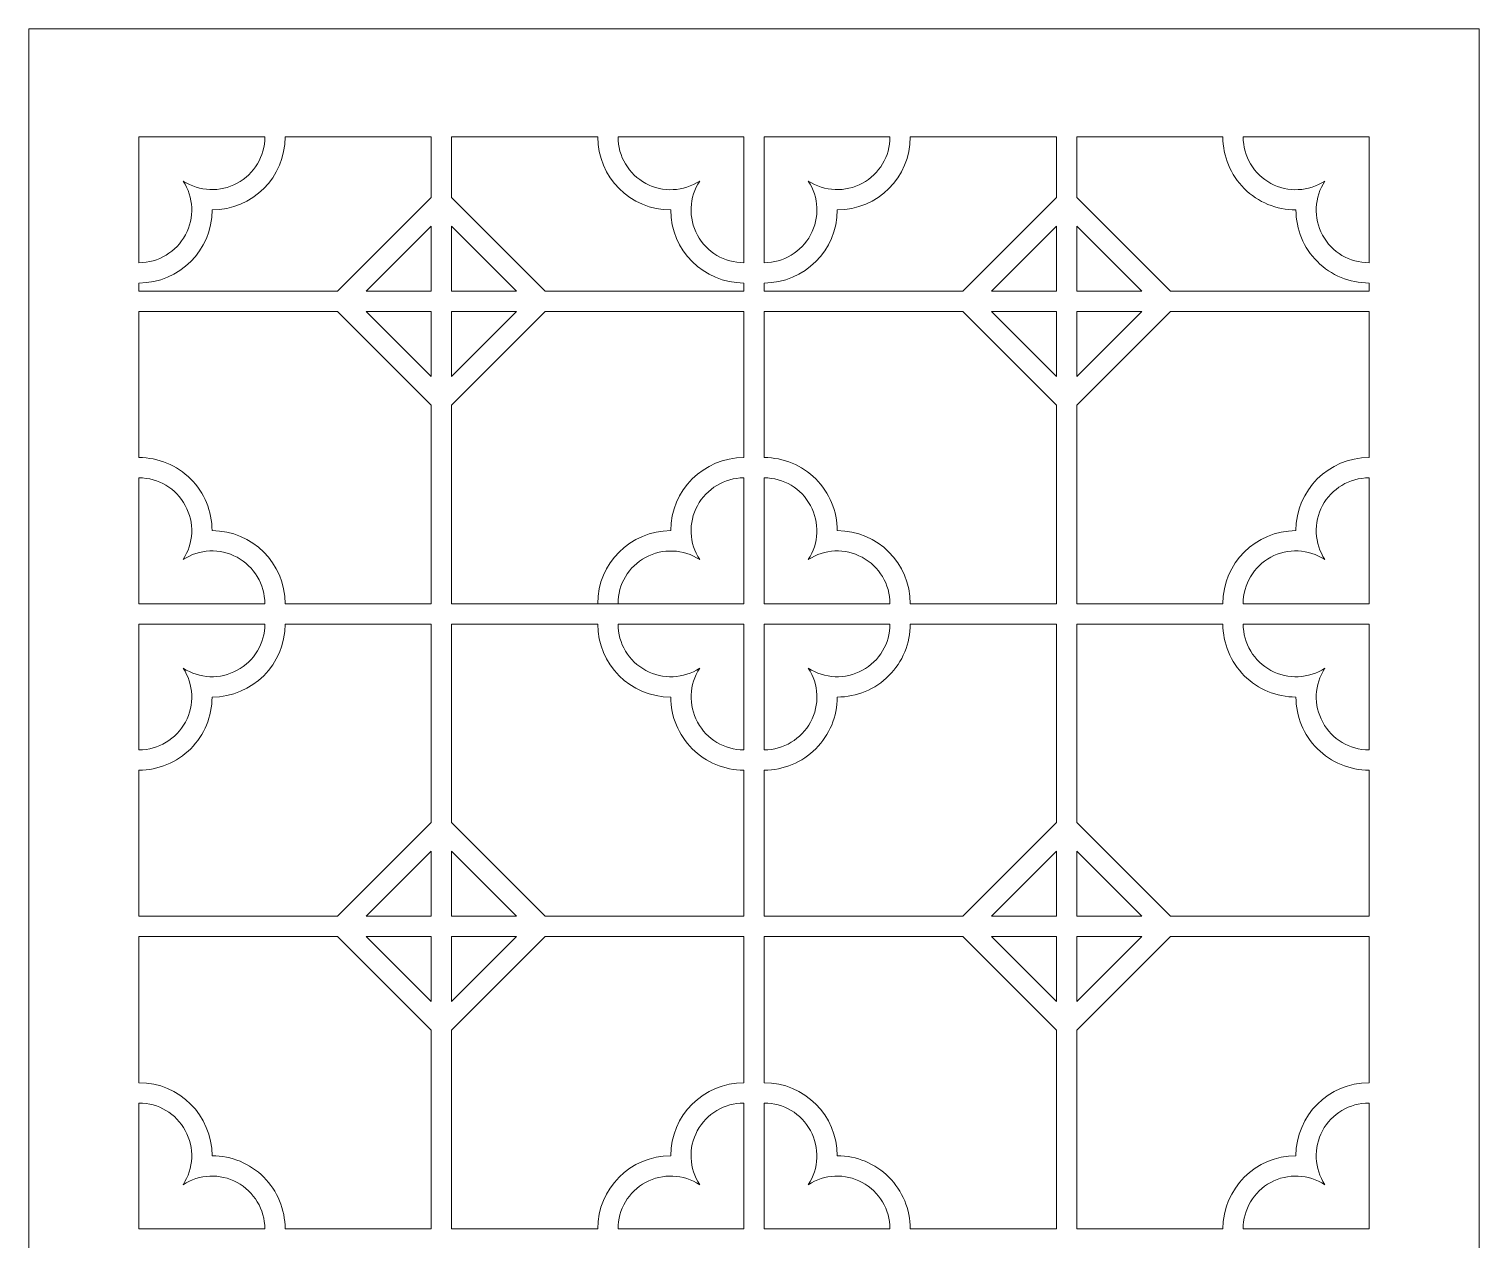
# Model space of a CAD drawing. Header units: centimetres. Extents: x -10.2 to 9.9, y -9.5 to 5.6.
# Drawn here: x -10.21 to -0.49, y -2.51 to 5.61 of the extents above; entities that cross this region are included whole.
import ezdxf

# ---------------------------------------------------------------- set-up
doc = ezdxf.new("R2010")
doc.units = ezdxf.units.CM
doc.header["$MEASUREMENT"] = 0

msp = doc.modelspace()

# ---------------------------------------------------------------- linework, layer by layer
at = {"color": 242, "lineweight": 9}
for points, knots in [([(-10.21415, 5.60613), (-10.21415, 5.60613), (-0.48887, 5.60613), (-0.48887, 5.60613), (-0.48887, 5.60613), (-0.48887, 5.60613), (-0.48887, -9.45455), (-0.48887, -9.45455), (-0.48887, -9.45455), (-0.48887, -9.45455), (-10.21415, -9.45455), (-10.21415, -9.45455), (-10.21415, -9.45455), (-10.21415, -9.45455), (-10.21415, 5.60613), (-10.21415, 5.60613)], [0, 0, 0, 0, 0.2, 0.2, 0.2, 0.2, 0.4, 0.4, 0.4, 0.4, 0.6, 0.6, 0.6, 0.6, 1, 1, 1, 1]), ([(-9.47643, 4.88256), (-9.47643, 4.88256), (-9.47643, 4.03854), (-9.47643, 4.03854), (-9.47643, 4.03854), (-9.34621, 4.0388), (-9.22663, 4.11046), (-9.165, 4.22517), (-9.165, 4.22517), (-9.10337, 4.33987), (-9.10878, 4.47786), (-9.18044, 4.58658), (-9.18044, 4.58658), (-9.07141, 4.51541), (-8.93212, 4.50977), (-8.81769, 4.57189), (-8.81769, 4.57189), (-8.70325, 4.63401), (-8.63211, 4.75235), (-8.63239, 4.88256), (-8.63239, 4.88256), (-8.63239, 4.88256), (-9.47643, 4.88256), (-9.47643, 4.88256)], [0, 0, 0, 0, 0.1428571, 0.1428571, 0.1428571, 0.1428571, 0.2857143, 0.2857143, 0.2857143, 0.2857143, 0.4285714, 0.4285714, 0.4285714, 0.4285714, 0.5714286, 0.5714286, 0.5714286, 0.5714286, 0.7142857, 0.7142857, 0.7142857, 0.7142857, 1, 1, 1, 1]), ([(-8.14422, 3.84791), (-8.14422, 3.84791), (-9.47643, 3.84791), (-9.47643, 3.84791), (-9.47643, 3.84791), (-9.47643, 3.84791), (-9.47643, 3.90237), (-9.47643, 3.90237), (-9.47643, 3.90237), (-9.20558, 3.90254), (-8.98616, 4.12162), (-8.98632, 4.39246), (-8.98632, 4.39246), (-8.71549, 4.39265), (-8.49608, 4.61172), (-8.49624, 4.88256), (-8.49624, 4.88256), (-8.49624, 4.88256), (-7.51607, 4.88256), (-7.51607, 4.88256), (-7.51607, 4.88256), (-7.51607, 4.88256), (-7.51607, 4.4761), (-7.51607, 4.4761), (-7.51607, 4.4761), (-7.51607, 4.4761), (-8.14422, 3.84791), (-8.14422, 3.84791)], [0, 0, 0, 0, 0.125, 0.125, 0.125, 0.125, 0.25, 0.25, 0.25, 0.25, 0.375, 0.375, 0.375, 0.375, 0.5, 0.5, 0.5, 0.5, 0.625, 0.625, 0.625, 0.625, 0.75, 0.75, 0.75, 0.75, 1, 1, 1, 1]), ([(-5.90968, 4.39246), (-6.18017, 4.39232), (-6.39957, 4.61207), (-6.39975, 4.88256), (-6.39975, 4.88256), (-6.39975, 4.88256), (-7.37993, 4.88256), (-7.37993, 4.88256), (-7.37993, 4.88256), (-7.37993, 4.88256), (-7.37993, 4.4761), (-7.37993, 4.4761), (-7.37993, 4.4761), (-7.37993, 4.4761), (-6.75177, 3.84791), (-6.75177, 3.84791), (-6.75177, 3.84791), (-6.75177, 3.84791), (-5.41957, 3.84791), (-5.41957, 3.84791), (-5.41957, 3.84791), (-5.41957, 3.84791), (-5.41957, 3.90237), (-5.41957, 3.90237), (-5.41957, 3.90237), (-5.69007, 3.9022), (-5.9095, 4.12196), (-5.90968, 4.39246)], [0, 0, 0, 0, 0.125, 0.125, 0.125, 0.125, 0.25, 0.25, 0.25, 0.25, 0.375, 0.375, 0.375, 0.375, 0.5, 0.5, 0.5, 0.5, 0.625, 0.625, 0.625, 0.625, 0.75, 0.75, 0.75, 0.75, 1, 1, 1, 1]), ([(-5.71555, 4.58658), (-5.82402, 4.5151), (-5.96296, 4.50887), (-6.07739, 4.57035), (-6.07739, 4.57035), (-6.19183, 4.63183), (-6.26333, 4.75265), (-6.26361, 4.88256), (-6.26361, 4.88256), (-6.26361, 4.88256), (-5.41957, 4.88256), (-5.41957, 4.88256), (-5.41957, 4.88256), (-5.41957, 4.88256), (-5.41957, 4.03854), (-5.41957, 4.03854), (-5.41957, 4.03854), (-5.54947, 4.03825), (-5.66907, 4.10923), (-5.73104, 4.22339), (-5.73104, 4.22339), (-5.79302, 4.33756), (-5.78655, 4.4778), (-5.71555, 4.58658)], [0, 0, 0, 0, 0.1428571, 0.1428571, 0.1428571, 0.1428571, 0.2857143, 0.2857143, 0.2857143, 0.2857143, 0.4285714, 0.4285714, 0.4285714, 0.4285714, 0.5714286, 0.5714286, 0.5714286, 0.5714286, 0.7142857, 0.7142857, 0.7142857, 0.7142857, 1, 1, 1, 1]), ([(-4.43941, 4.88256), (-4.43941, 4.88256), (-5.28347, 4.88256), (-5.28347, 4.88256), (-5.28347, 4.88256), (-5.28347, 4.88256), (-5.28347, 4.03854), (-5.28347, 4.03854), (-5.28347, 4.03854), (-5.15325, 4.0388), (-5.03367, 4.11046), (-4.97204, 4.22517), (-4.97204, 4.22517), (-4.91041, 4.33987), (-4.91582, 4.47786), (-4.98747, 4.58658), (-4.98747, 4.58658), (-4.87844, 4.51541), (-4.73915, 4.50976), (-4.62471, 4.57188), (-4.62471, 4.57188), (-4.51028, 4.634), (-4.43913, 4.75234), (-4.43941, 4.88255)], [0, 0, 0, 0, 0.1428571, 0.1428571, 0.1428571, 0.1428571, 0.2857143, 0.2857143, 0.2857143, 0.2857143, 0.4285714, 0.4285714, 0.4285714, 0.4285714, 0.5714286, 0.5714286, 0.5714286, 0.5714286, 0.7142857, 0.7142857, 0.7142857, 0.7142857, 1, 1, 1, 1]), ([(-3.3231, 4.4761), (-3.3231, 4.4761), (-3.95126, 3.84791), (-3.95126, 3.84791), (-3.95126, 3.84791), (-3.95126, 3.84791), (-5.28347, 3.84791), (-5.28347, 3.84791), (-5.28347, 3.84791), (-5.28347, 3.84791), (-5.28347, 3.90237), (-5.28347, 3.90237), (-5.28347, 3.90237), (-5.01262, 3.90254), (-4.7932, 4.12162), (-4.79336, 4.39246), (-4.79336, 4.39246), (-4.52252, 4.39264), (-4.3031, 4.61172), (-4.30327, 4.88256), (-4.30327, 4.88256), (-4.30327, 4.88256), (-3.3231, 4.88256), (-3.3231, 4.88256), (-3.3231, 4.88256), (-3.3231, 4.88256), (-3.3231, 4.4761), (-3.3231, 4.4761)], [0, 0, 0, 0, 0.125, 0.125, 0.125, 0.125, 0.25, 0.25, 0.25, 0.25, 0.375, 0.375, 0.375, 0.375, 0.5, 0.5, 0.5, 0.5, 0.625, 0.625, 0.625, 0.625, 0.75, 0.75, 0.75, 0.75, 1, 1, 1, 1]), ([(-1.71671, 4.39246), (-1.84664, 4.39249), (-1.97132, 4.44417), (-2.06324, 4.53601), (-2.06324, 4.53601), (-2.15511, 4.6279), (-2.20674, 4.75262), (-2.20677, 4.88256), (-2.20677, 4.88256), (-2.20677, 4.88256), (-3.18697, 4.88256), (-3.18697, 4.88256), (-3.18697, 4.88256), (-3.18697, 4.88256), (-3.18697, 4.4761), (-3.18697, 4.4761), (-3.18697, 4.4761), (-3.18697, 4.4761), (-2.55878, 3.84791), (-2.55878, 3.84791), (-2.55878, 3.84791), (-2.55878, 3.84791), (-1.22661, 3.84791), (-1.22661, 3.84791), (-1.22661, 3.84791), (-1.22661, 3.84791), (-1.22661, 3.90237), (-1.22661, 3.90237), (-1.22661, 3.90237), (-1.35656, 3.90236), (-1.48127, 3.95404), (-1.57316, 4.04593), (-1.57316, 4.04593), (-1.66504, 4.13781), (-1.71667, 4.26253), (-1.71671, 4.39246)], [0, 0, 0, 0, 0.1, 0.1, 0.1, 0.1, 0.2, 0.2, 0.2, 0.2, 0.3, 0.3, 0.3, 0.3, 0.4, 0.4, 0.4, 0.4, 0.5, 0.5, 0.5, 0.5, 0.6, 0.6, 0.6, 0.6, 0.7, 0.7, 0.7, 0.7, 0.8, 0.8, 0.8, 0.8, 1, 1, 1, 1]), ([(-1.5226, 4.58658), (-1.63107, 4.5151), (-1.77, 4.50887), (-1.88444, 4.57035), (-1.88444, 4.57035), (-1.99887, 4.63183), (-2.07037, 4.75265), (-2.07065, 4.88256), (-2.07065, 4.88256), (-2.07065, 4.88256), (-1.22661, 4.88256), (-1.22661, 4.88256), (-1.22661, 4.88256), (-1.22661, 4.88256), (-1.22661, 4.03854), (-1.22661, 4.03854), (-1.22661, 4.03854), (-1.35652, 4.03825), (-1.47611, 4.10923), (-1.53809, 4.22339), (-1.53809, 4.22339), (-1.60007, 4.33756), (-1.5936, 4.4778), (-1.5226, 4.58658)], [0, 0, 0, 0, 0.1428571, 0.1428571, 0.1428571, 0.1428571, 0.2857143, 0.2857143, 0.2857143, 0.2857143, 0.4285714, 0.4285714, 0.4285714, 0.4285714, 0.5714286, 0.5714286, 0.5714286, 0.5714286, 0.7142857, 0.7142857, 0.7142857, 0.7142857, 1, 1, 1, 1]), ([(-7.51607, 3.84791), (-7.51607, 3.84791), (-7.95169, 3.84791), (-7.95169, 3.84791), (-7.95169, 3.84791), (-7.95169, 3.84791), (-7.51607, 4.28355), (-7.51607, 4.28355), (-7.51607, 4.28355), (-7.51607, 4.28355), (-7.51607, 3.84791), (-7.51607, 3.84791)], [0, 0, 0, 0, 0.25, 0.25, 0.25, 0.25, 0.5, 0.5, 0.5, 0.5, 1, 1, 1, 1]), ([(-7.37993, 3.84791), (-7.37993, 3.84791), (-7.37993, 4.28355), (-7.37993, 4.28355), (-7.37993, 4.28355), (-7.37993, 4.28355), (-6.94431, 3.84791), (-6.94431, 3.84791), (-6.94431, 3.84791), (-6.94431, 3.84791), (-7.37993, 3.84791), (-7.37993, 3.84791)], [0, 0, 0, 0, 0.25, 0.25, 0.25, 0.25, 0.5, 0.5, 0.5, 0.5, 1, 1, 1, 1]), ([(-3.3231, 4.28355), (-3.3231, 4.28355), (-3.3231, 3.84791), (-3.3231, 3.84791), (-3.3231, 3.84791), (-3.3231, 3.84791), (-3.75873, 3.84791), (-3.75873, 3.84791), (-3.75873, 3.84791), (-3.75873, 3.84791), (-3.3231, 4.28355), (-3.3231, 4.28355)], [0, 0, 0, 0, 0.25, 0.25, 0.25, 0.25, 0.5, 0.5, 0.5, 0.5, 1, 1, 1, 1]), ([(-3.18697, 4.28355), (-3.18697, 4.28355), (-2.75132, 3.84791), (-2.75132, 3.84791), (-2.75132, 3.84791), (-2.75132, 3.84791), (-3.18697, 3.84791), (-3.18697, 3.84791), (-3.18697, 3.84791), (-3.18697, 3.84791), (-3.18697, 4.28355), (-3.18697, 4.28355)], [0, 0, 0, 0, 0.25, 0.25, 0.25, 0.25, 0.5, 0.5, 0.5, 0.5, 1, 1, 1, 1]), ([(-8.98632, 2.24153), (-8.71584, 2.24169), (-8.49643, 2.02194), (-8.49624, 1.75146), (-8.49624, 1.75146), (-8.49624, 1.75146), (-7.51607, 1.75146), (-7.51607, 1.75146), (-7.51607, 1.75146), (-7.51607, 1.75146), (-7.51607, 3.08362), (-7.51607, 3.08362), (-7.51607, 3.08362), (-7.51607, 3.08362), (-8.14422, 3.71178), (-8.14422, 3.71178), (-8.14422, 3.71178), (-8.14422, 3.71178), (-9.47643, 3.71178), (-9.47643, 3.71178), (-9.47643, 3.71178), (-9.47643, 3.71178), (-9.47643, 2.73161), (-9.47643, 2.73161), (-9.47643, 2.73161), (-9.34653, 2.7317), (-9.22191, 2.68018), (-9.13, 2.58839), (-9.13, 2.58839), (-9.03809, 2.4966), (-8.98641, 2.37143), (-8.98632, 2.24153)], [0, 0, 0, 0, 0.1111111, 0.1111111, 0.1111111, 0.1111111, 0.2222222, 0.2222222, 0.2222222, 0.2222222, 0.3333333, 0.3333333, 0.3333333, 0.3333333, 0.4444444, 0.4444444, 0.4444444, 0.4444444, 0.5555556, 0.5555556, 0.5555556, 0.5555556, 0.6666667, 0.6666667, 0.6666667, 0.6666667, 0.7777778, 0.7777778, 0.7777778, 0.7777778, 1, 1, 1, 1]), ([(-7.51607, 3.71178), (-7.51607, 3.71178), (-7.51607, 3.27615), (-7.51607, 3.27615), (-7.51607, 3.27615), (-7.51607, 3.27615), (-7.95169, 3.71178), (-7.95169, 3.71178), (-7.95169, 3.71178), (-7.95169, 3.71178), (-7.51607, 3.71178), (-7.51607, 3.71178)], [0, 0, 0, 0, 0.25, 0.25, 0.25, 0.25, 0.5, 0.5, 0.5, 0.5, 1, 1, 1, 1]), ([(-6.39975, 1.75146), (-6.39993, 2.02194), (-6.18017, 2.24136), (-5.90968, 2.24153), (-5.90968, 2.24153), (-5.90984, 2.51203), (-5.69007, 2.73144), (-5.41957, 2.73161), (-5.41957, 2.73161), (-5.41957, 2.73161), (-5.41957, 3.71178), (-5.41957, 3.71178), (-5.41957, 3.71178), (-5.41957, 3.71178), (-6.75177, 3.71178), (-6.75177, 3.71178), (-6.75177, 3.71178), (-6.75177, 3.71178), (-7.37993, 3.08362), (-7.37993, 3.08362), (-7.37993, 3.08362), (-7.37993, 3.08362), (-7.37993, 1.75146), (-7.37993, 1.75146), (-7.37993, 1.75146), (-7.37993, 1.75146), (-5.41957, 1.75146), (-5.41957, 1.75146), (-5.41957, 1.75146), (-5.41957, 1.75146), (-5.41957, 2.5955), (-5.41957, 2.5955), (-5.41957, 2.5955), (-5.54977, 2.59521), (-5.66933, 2.52354), (-5.73096, 2.40884), (-5.73096, 2.40884), (-5.79258, 2.29414), (-5.78719, 2.15616), (-5.71555, 2.04743), (-5.71555, 2.04743), (-5.82459, 2.11859), (-5.96387, 2.12423), (-6.0783, 2.06211), (-6.0783, 2.06211), (-6.19273, 1.99999), (-6.26388, 1.88166), (-6.26361, 1.75146)], [0, 0, 0, 0, 0.0769231, 0.0769231, 0.0769231, 0.0769231, 0.1538462, 0.1538462, 0.1538462, 0.1538462, 0.2307692, 0.2307692, 0.2307692, 0.2307692, 0.3076923, 0.3076923, 0.3076923, 0.3076923, 0.3846154, 0.3846154, 0.3846154, 0.3846154, 0.4615385, 0.4615385, 0.4615385, 0.4615385, 0.5384615, 0.5384615, 0.5384615, 0.5384615, 0.6153846, 0.6153846, 0.6153846, 0.6153846, 0.6923077, 0.6923077, 0.6923077, 0.6923077, 0.7692308, 0.7692308, 0.7692308, 0.7692308, 0.8461538, 0.8461538, 0.8461538, 0.8461538, 1, 1, 1, 1]), ([(-7.37993, 3.71178), (-7.37993, 3.71178), (-6.94431, 3.71178), (-6.94431, 3.71178), (-6.94431, 3.71178), (-6.94431, 3.71178), (-7.37993, 3.27615), (-7.37993, 3.27615), (-7.37993, 3.27615), (-7.37993, 3.27615), (-7.37993, 3.71178), (-7.37993, 3.71178)], [0, 0, 0, 0, 0.25, 0.25, 0.25, 0.25, 0.5, 0.5, 0.5, 0.5, 1, 1, 1, 1]), ([(-5.28347, 2.73161), (-5.28347, 2.73161), (-5.28347, 3.71178), (-5.28347, 3.71178), (-5.28347, 3.71178), (-5.28347, 3.71178), (-3.95126, 3.71178), (-3.95126, 3.71178), (-3.95126, 3.71178), (-3.95126, 3.71178), (-3.3231, 3.08362), (-3.3231, 3.08362), (-3.3231, 3.08362), (-3.3231, 3.08362), (-3.3231, 1.75146), (-3.3231, 1.75146), (-3.3231, 1.75146), (-3.3231, 1.75146), (-4.30327, 1.75141), (-4.30327, 1.75141), (-4.30327, 1.75141), (-4.30344, 2.02226), (-4.52252, 2.24169), (-4.79336, 2.24153), (-4.79336, 2.24153), (-4.79344, 2.3716), (-4.84519, 2.4963), (-4.93722, 2.58821), (-4.93722, 2.58821), (-5.02925, 2.68012), (-5.1534, 2.7317), (-5.28347, 2.73161)], [0, 0, 0, 0, 0.1111111, 0.1111111, 0.1111111, 0.1111111, 0.2222222, 0.2222222, 0.2222222, 0.2222222, 0.3333333, 0.3333333, 0.3333333, 0.3333333, 0.4444444, 0.4444444, 0.4444444, 0.4444444, 0.5555556, 0.5555556, 0.5555556, 0.5555556, 0.6666667, 0.6666667, 0.6666667, 0.6666667, 0.7777778, 0.7777778, 0.7777778, 0.7777778, 1, 1, 1, 1]), ([(-3.75873, 3.71178), (-3.75873, 3.71178), (-3.3231, 3.71178), (-3.3231, 3.71178), (-3.3231, 3.71178), (-3.3231, 3.71178), (-3.3231, 3.27615), (-3.3231, 3.27615), (-3.3231, 3.27615), (-3.3231, 3.27615), (-3.75873, 3.71178), (-3.75873, 3.71178)], [0, 0, 0, 0, 0.25, 0.25, 0.25, 0.25, 0.5, 0.5, 0.5, 0.5, 1, 1, 1, 1]), ([(-3.18697, 1.75146), (-3.18697, 1.75146), (-3.18697, 3.08362), (-3.18697, 3.08362), (-3.18697, 3.08362), (-3.18697, 3.08362), (-2.55878, 3.71178), (-2.55878, 3.71178), (-2.55878, 3.71178), (-2.55878, 3.71178), (-1.22661, 3.71178), (-1.22661, 3.71178), (-1.22661, 3.71178), (-1.22661, 3.71178), (-1.22661, 2.73161), (-1.22661, 2.73161), (-1.22661, 2.73161), (-1.49745, 2.73144), (-1.71687, 2.51237), (-1.71671, 2.24153), (-1.71671, 2.24153), (-1.98754, 2.24135), (-2.20694, 2.02228), (-2.20677, 1.75146), (-2.20677, 1.75146), (-2.20677, 1.75146), (-3.18697, 1.75146), (-3.18697, 1.75146)], [0, 0, 0, 0, 0.125, 0.125, 0.125, 0.125, 0.25, 0.25, 0.25, 0.25, 0.375, 0.375, 0.375, 0.375, 0.5, 0.5, 0.5, 0.5, 0.625, 0.625, 0.625, 0.625, 0.75, 0.75, 0.75, 0.75, 1, 1, 1, 1]), ([(-3.18697, 3.71178), (-3.18697, 3.71178), (-2.75132, 3.71178), (-2.75132, 3.71178), (-2.75132, 3.71178), (-2.75132, 3.71178), (-3.18697, 3.27615), (-3.18697, 3.27615), (-3.18697, 3.27615), (-3.18697, 3.27615), (-3.18697, 3.71178), (-3.18697, 3.71178)], [0, 0, 0, 0, 0.25, 0.25, 0.25, 0.25, 0.5, 0.5, 0.5, 0.5, 1, 1, 1, 1]), ([(-9.47643, 2.5955), (-9.47643, 2.5955), (-9.47643, 1.75146), (-9.47643, 1.75146), (-9.47643, 1.75146), (-9.47643, 1.75146), (-8.63239, 1.75144), (-8.63239, 1.75144), (-8.63239, 1.75144), (-8.63267, 1.88165), (-8.70434, 2.00122), (-8.81904, 2.06284), (-8.81904, 2.06284), (-8.93374, 2.12447), (-9.07171, 2.11907), (-9.18044, 2.04743), (-9.18044, 2.04743), (-9.10926, 2.15647), (-9.10362, 2.29576), (-9.16574, 2.4102), (-9.16574, 2.4102), (-9.22786, 2.52464), (-9.34621, 2.59579), (-9.47643, 2.5955)], [0, 0, 0, 0, 0.1428571, 0.1428571, 0.1428571, 0.1428571, 0.2857143, 0.2857143, 0.2857143, 0.2857143, 0.4285714, 0.4285714, 0.4285714, 0.4285714, 0.5714286, 0.5714286, 0.5714286, 0.5714286, 0.7142857, 0.7142857, 0.7142857, 0.7142857, 1, 1, 1, 1]), ([(-5.28347, 2.5955), (-5.28347, 2.5955), (-5.28347, 1.75146), (-5.28347, 1.75146), (-5.28347, 1.75146), (-5.28347, 1.75146), (-4.43941, 1.75143), (-4.43941, 1.75143), (-4.43941, 1.75143), (-4.43969, 1.88164), (-4.51136, 2.00121), (-4.62606, 2.06284), (-4.62606, 2.06284), (-4.74076, 2.12447), (-4.87874, 2.11907), (-4.98747, 2.04743), (-4.98747, 2.04743), (-4.91629, 2.15647), (-4.91065, 2.29576), (-4.97278, 2.4102), (-4.97278, 2.4102), (-5.0349, 2.52464), (-5.15325, 2.59579), (-5.28347, 2.5955)], [0, 0, 0, 0, 0.1428571, 0.1428571, 0.1428571, 0.1428571, 0.2857143, 0.2857143, 0.2857143, 0.2857143, 0.4285714, 0.4285714, 0.4285714, 0.4285714, 0.5714286, 0.5714286, 0.5714286, 0.5714286, 0.7142857, 0.7142857, 0.7142857, 0.7142857, 1, 1, 1, 1]), ([(-2.07065, 1.75146), (-2.07093, 1.88135), (-1.99995, 2.00094), (-1.88578, 2.06292), (-1.88578, 2.06292), (-1.77162, 2.12489), (-1.63138, 2.11843), (-1.5226, 2.04743), (-1.5226, 2.04743), (-1.59407, 2.15591), (-1.60029, 2.29484), (-1.53882, 2.40927), (-1.53882, 2.40927), (-1.47734, 2.52371), (-1.35652, 2.59521), (-1.22661, 2.5955), (-1.22661, 2.5955), (-1.22661, 2.5955), (-1.22661, 1.75146), (-1.22661, 1.75146), (-1.22661, 1.75146), (-1.22661, 1.75146), (-2.07065, 1.75146), (-2.07065, 1.75146)], [0, 0, 0, 0, 0.1428571, 0.1428571, 0.1428571, 0.1428571, 0.2857143, 0.2857143, 0.2857143, 0.2857143, 0.4285714, 0.4285714, 0.4285714, 0.4285714, 0.5714286, 0.5714286, 0.5714286, 0.5714286, 0.7142857, 0.7142857, 0.7142857, 0.7142857, 1, 1, 1, 1]), ([(-9.47643, 1.61532), (-9.47643, 1.61532), (-9.47643, 0.77127), (-9.47643, 0.77127), (-9.47643, 0.77127), (-9.34621, 0.77153), (-9.22663, 0.84319), (-9.16501, 0.9579), (-9.16501, 0.9579), (-9.10338, 1.07261), (-9.10878, 1.21059), (-9.18044, 1.31932), (-9.18044, 1.31932), (-9.0714, 1.24815), (-8.93212, 1.24251), (-8.81768, 1.30464), (-8.81768, 1.30464), (-8.70325, 1.36676), (-8.63211, 1.48511), (-8.63239, 1.61532), (-8.63239, 1.61532), (-8.63239, 1.61532), (-9.47643, 1.61532), (-9.47643, 1.61532)], [0, 0, 0, 0, 0.1428571, 0.1428571, 0.1428571, 0.1428571, 0.2857143, 0.2857143, 0.2857143, 0.2857143, 0.4285714, 0.4285714, 0.4285714, 0.4285714, 0.5714286, 0.5714286, 0.5714286, 0.5714286, 0.7142857, 0.7142857, 0.7142857, 0.7142857, 1, 1, 1, 1]), ([(-8.14422, -0.34505), (-8.14422, -0.34505), (-9.47643, -0.34505), (-9.47643, -0.34505), (-9.47643, -0.34505), (-9.47643, -0.34505), (-9.47643, 0.63514), (-9.47643, 0.63514), (-9.47643, 0.63514), (-9.34636, 0.63522), (-9.22165, 0.68696), (-9.12974, 0.77899), (-9.12974, 0.77899), (-9.03783, 0.87102), (-8.98624, 0.99518), (-8.98632, 1.12524), (-8.98632, 1.12524), (-8.71549, 1.12541), (-8.49607, 1.34448), (-8.49624, 1.61532), (-8.49624, 1.61532), (-8.49624, 1.61532), (-7.51607, 1.61532), (-7.51607, 1.61532), (-7.51607, 1.61532), (-7.51607, 1.61532), (-7.51607, 0.28311), (-7.51607, 0.28311), (-7.51607, 0.28311), (-7.51607, 0.28311), (-8.14422, -0.34505), (-8.14422, -0.34505)], [0, 0, 0, 0, 0.1111111, 0.1111111, 0.1111111, 0.1111111, 0.2222222, 0.2222222, 0.2222222, 0.2222222, 0.3333333, 0.3333333, 0.3333333, 0.3333333, 0.4444444, 0.4444444, 0.4444444, 0.4444444, 0.5555556, 0.5555556, 0.5555556, 0.5555556, 0.6666667, 0.6666667, 0.6666667, 0.6666667, 0.7777778, 0.7777778, 0.7777778, 0.7777778, 1, 1, 1, 1]), ([(-5.41957, 0.63514), (-5.54947, 0.63505), (-5.67409, 0.68657), (-5.76601, 0.77837), (-5.76601, 0.77837), (-5.85792, 0.87016), (-5.9096, 0.99534), (-5.90968, 1.12524), (-5.90968, 1.12524), (-6.18017, 1.12508), (-6.39958, 1.34483), (-6.39975, 1.61532), (-6.39975, 1.61532), (-6.39975, 1.61532), (-7.37993, 1.61532), (-7.37993, 1.61532), (-7.37993, 1.61532), (-7.37993, 1.61532), (-7.37993, 0.28311), (-7.37993, 0.28311), (-7.37993, 0.28311), (-7.37993, 0.28311), (-6.75177, -0.34505), (-6.75177, -0.34505), (-6.75177, -0.34505), (-6.75177, -0.34505), (-5.41957, -0.34505), (-5.41957, -0.34505), (-5.41957, -0.34505), (-5.41957, -0.34505), (-5.41957, 0.63514), (-5.41957, 0.63514)], [0, 0, 0, 0, 0.1111111, 0.1111111, 0.1111111, 0.1111111, 0.2222222, 0.2222222, 0.2222222, 0.2222222, 0.3333333, 0.3333333, 0.3333333, 0.3333333, 0.4444444, 0.4444444, 0.4444444, 0.4444444, 0.5555556, 0.5555556, 0.5555556, 0.5555556, 0.6666667, 0.6666667, 0.6666667, 0.6666667, 0.7777778, 0.7777778, 0.7777778, 0.7777778, 1, 1, 1, 1]), ([(-5.41957, 0.77127), (-5.41957, 0.77127), (-5.41957, 1.61532), (-5.41957, 1.61532), (-5.41957, 1.61532), (-5.41957, 1.61532), (-6.26361, 1.61532), (-6.26361, 1.61532), (-6.26361, 1.61532), (-6.26333, 1.48511), (-6.19167, 1.36554), (-6.07697, 1.30391), (-6.07697, 1.30391), (-5.96226, 1.24228), (-5.82428, 1.24768), (-5.71555, 1.31932), (-5.71555, 1.31932), (-5.78672, 1.21028), (-5.79236, 1.071), (-5.73024, 0.95657), (-5.73024, 0.95657), (-5.66812, 0.84213), (-5.54977, 0.77099), (-5.41957, 0.77127)], [0, 0, 0, 0, 0.1428571, 0.1428571, 0.1428571, 0.1428571, 0.2857143, 0.2857143, 0.2857143, 0.2857143, 0.4285714, 0.4285714, 0.4285714, 0.4285714, 0.5714286, 0.5714286, 0.5714286, 0.5714286, 0.7142857, 0.7142857, 0.7142857, 0.7142857, 1, 1, 1, 1]), ([(-3.95126, -0.34505), (-3.95126, -0.34505), (-5.28347, -0.34505), (-5.28347, -0.34505), (-5.28347, -0.34505), (-5.28347, -0.34505), (-5.28347, 0.63514), (-5.28347, 0.63514), (-5.28347, 0.63514), (-5.1534, 0.63522), (-5.02869, 0.68696), (-4.93678, 0.77899), (-4.93678, 0.77899), (-4.84487, 0.87102), (-4.79328, 0.99518), (-4.79336, 1.12524), (-4.79336, 1.12524), (-4.6633, 1.12532), (-4.5386, 1.17706), (-4.44669, 1.26908), (-4.44669, 1.26908), (-4.35477, 1.36111), (-4.30319, 1.48525), (-4.30327, 1.61532), (-4.30327, 1.61532), (-4.30327, 1.61532), (-3.3231, 1.61532), (-3.3231, 1.61532), (-3.3231, 1.61532), (-3.3231, 1.61532), (-3.3231, 0.28311), (-3.3231, 0.28311), (-3.3231, 0.28311), (-3.3231, 0.28311), (-3.95126, -0.34505), (-3.95126, -0.34505)], [0, 0, 0, 0, 0.1, 0.1, 0.1, 0.1, 0.2, 0.2, 0.2, 0.2, 0.3, 0.3, 0.3, 0.3, 0.4, 0.4, 0.4, 0.4, 0.5, 0.5, 0.5, 0.5, 0.6, 0.6, 0.6, 0.6, 0.7, 0.7, 0.7, 0.7, 0.8, 0.8, 0.8, 0.8, 1, 1, 1, 1]), ([(-4.43941, 1.61532), (-4.43941, 1.61532), (-5.28347, 1.61532), (-5.28347, 1.61532), (-5.28347, 1.61532), (-5.28347, 1.61532), (-5.28347, 0.77127), (-5.28347, 0.77127), (-5.28347, 0.77127), (-5.15325, 0.77153), (-5.03367, 0.8432), (-4.97204, 0.9579), (-4.97204, 0.9579), (-4.91041, 1.07261), (-4.91582, 1.21059), (-4.98747, 1.31932), (-4.98747, 1.31932), (-4.87843, 1.24815), (-4.73915, 1.24251), (-4.62471, 1.30463), (-4.62471, 1.30463), (-4.51028, 1.36675), (-4.43913, 1.4851), (-4.43941, 1.61531)], [0, 0, 0, 0, 0.1428571, 0.1428571, 0.1428571, 0.1428571, 0.2857143, 0.2857143, 0.2857143, 0.2857143, 0.4285714, 0.4285714, 0.4285714, 0.4285714, 0.5714286, 0.5714286, 0.5714286, 0.5714286, 0.7142857, 0.7142857, 0.7142857, 0.7142857, 1, 1, 1, 1]), ([(-3.18697, 0.28311), (-3.18697, 0.28311), (-3.18697, 1.61532), (-3.18697, 1.61532), (-3.18697, 1.61532), (-3.18697, 1.61532), (-2.20677, 1.61532), (-2.20677, 1.61532), (-2.20677, 1.61532), (-2.2067, 1.48526), (-2.15496, 1.36056), (-2.06293, 1.26865), (-2.06293, 1.26865), (-1.97091, 1.17674), (-1.84677, 1.12516), (-1.71671, 1.12524), (-1.71671, 1.12524), (-1.71663, 0.99518), (-1.66489, 0.87047), (-1.57286, 0.77856), (-1.57286, 0.77856), (-1.48083, 0.68664), (-1.35668, 0.63505), (-1.22661, 0.63514), (-1.22661, 0.63514), (-1.22661, 0.63514), (-1.22661, -0.34505), (-1.22661, -0.34505), (-1.22661, -0.34505), (-1.22661, -0.34505), (-2.55878, -0.34505), (-2.55878, -0.34505), (-2.55878, -0.34505), (-2.55878, -0.34505), (-3.18697, 0.28311), (-3.18697, 0.28311)], [0, 0, 0, 0, 0.1, 0.1, 0.1, 0.1, 0.2, 0.2, 0.2, 0.2, 0.3, 0.3, 0.3, 0.3, 0.4, 0.4, 0.4, 0.4, 0.5, 0.5, 0.5, 0.5, 0.6, 0.6, 0.6, 0.6, 0.7, 0.7, 0.7, 0.7, 0.8, 0.8, 0.8, 0.8, 1, 1, 1, 1]), ([(-1.22661, 0.77127), (-1.22661, 0.77127), (-1.22661, 1.61532), (-1.22661, 1.61532), (-1.22661, 1.61532), (-1.22661, 1.61532), (-2.07065, 1.61532), (-2.07065, 1.61532), (-2.07065, 1.61532), (-2.07038, 1.48511), (-1.99871, 1.36554), (-1.88401, 1.30391), (-1.88401, 1.30391), (-1.76931, 1.24228), (-1.63133, 1.24768), (-1.5226, 1.31932), (-1.5226, 1.31932), (-1.59377, 1.21028), (-1.59941, 1.071), (-1.53729, 0.95657), (-1.53729, 0.95657), (-1.47517, 0.84213), (-1.35682, 0.77099), (-1.22662, 0.77127)], [0, 0, 0, 0, 0.1428571, 0.1428571, 0.1428571, 0.1428571, 0.2857143, 0.2857143, 0.2857143, 0.2857143, 0.4285714, 0.4285714, 0.4285714, 0.4285714, 0.5714286, 0.5714286, 0.5714286, 0.5714286, 0.7142857, 0.7142857, 0.7142857, 0.7142857, 1, 1, 1, 1]), ([(-7.51607, 0.09058), (-7.51607, 0.09058), (-7.51607, -0.34505), (-7.51607, -0.34505), (-7.51607, -0.34505), (-7.51607, -0.34505), (-7.95169, -0.34505), (-7.95169, -0.34505), (-7.95169, -0.34505), (-7.95169, -0.34505), (-7.51607, 0.09058), (-7.51607, 0.09058)], [0, 0, 0, 0, 0.25, 0.25, 0.25, 0.25, 0.5, 0.5, 0.5, 0.5, 1, 1, 1, 1]), ([(-7.37993, 0.09058), (-7.37993, 0.09058), (-6.94431, -0.34505), (-6.94431, -0.34505), (-6.94431, -0.34505), (-6.94431, -0.34505), (-7.37993, -0.34505), (-7.37993, -0.34505), (-7.37993, -0.34505), (-7.37993, -0.34505), (-7.37993, 0.09058), (-7.37993, 0.09058)], [0, 0, 0, 0, 0.25, 0.25, 0.25, 0.25, 0.5, 0.5, 0.5, 0.5, 1, 1, 1, 1]), ([(-3.3231, -0.34505), (-3.3231, -0.34505), (-3.75873, -0.34505), (-3.75873, -0.34505), (-3.75873, -0.34505), (-3.75873, -0.34505), (-3.3231, 0.09058), (-3.3231, 0.09058), (-3.3231, 0.09058), (-3.3231, 0.09058), (-3.3231, -0.34505), (-3.3231, -0.34505)], [0, 0, 0, 0, 0.25, 0.25, 0.25, 0.25, 0.5, 0.5, 0.5, 0.5, 1, 1, 1, 1]), ([(-3.18697, -0.34505), (-3.18697, -0.34505), (-3.18697, 0.09058), (-3.18697, 0.09058), (-3.18697, 0.09058), (-3.18697, 0.09058), (-2.75132, -0.34505), (-2.75132, -0.34505), (-2.75132, -0.34505), (-2.75132, -0.34505), (-3.18697, -0.34505), (-3.18697, -0.34505)], [0, 0, 0, 0, 0.25, 0.25, 0.25, 0.25, 0.5, 0.5, 0.5, 0.5, 1, 1, 1, 1]), ([(-8.98632, -1.95149), (-8.85643, -1.9514), (-8.73183, -2.00291), (-8.63992, -2.09469), (-8.63992, -2.09469), (-8.54801, -2.18648), (-8.49632, -2.31163), (-8.49624, -2.44152), (-8.49624, -2.44152), (-8.49624, -2.44152), (-7.51607, -2.44152), (-7.51607, -2.44152), (-7.51607, -2.44152), (-7.51607, -2.44152), (-7.51607, -1.10935), (-7.51607, -1.10935), (-7.51607, -1.10935), (-7.51607, -1.10935), (-8.14422, -0.48118), (-8.14422, -0.48118), (-8.14422, -0.48118), (-8.14422, -0.48118), (-9.47643, -0.48118), (-9.47643, -0.48118), (-9.47643, -0.48118), (-9.47643, -0.48118), (-9.47643, -1.46133), (-9.47643, -1.46133), (-9.47643, -1.46133), (-9.20592, -1.46116), (-8.98649, -1.68094), (-8.98632, -1.95145)], [0, 0, 0, 0, 0.1111111, 0.1111111, 0.1111111, 0.1111111, 0.2222222, 0.2222222, 0.2222222, 0.2222222, 0.3333333, 0.3333333, 0.3333333, 0.3333333, 0.4444444, 0.4444444, 0.4444444, 0.4444444, 0.5555556, 0.5555556, 0.5555556, 0.5555556, 0.6666667, 0.6666667, 0.6666667, 0.6666667, 0.7777778, 0.7777778, 0.7777778, 0.7777778, 1, 1, 1, 1]), ([(-7.51607, -0.91682), (-7.51607, -0.91682), (-7.51607, -0.48118), (-7.51607, -0.48118), (-7.51607, -0.48118), (-7.51607, -0.48118), (-7.95169, -0.48118), (-7.95169, -0.48118), (-7.95169, -0.48118), (-7.95169, -0.48118), (-7.51607, -0.91682), (-7.51607, -0.91682)], [0, 0, 0, 0, 0.25, 0.25, 0.25, 0.25, 0.5, 0.5, 0.5, 0.5, 1, 1, 1, 1]), ([(-7.37993, -0.91682), (-7.37993, -0.91682), (-6.94431, -0.48118), (-6.94431, -0.48118), (-6.94431, -0.48118), (-6.94431, -0.48118), (-7.37993, -0.48118), (-7.37993, -0.48118), (-7.37993, -0.48118), (-7.37993, -0.48118), (-7.37993, -0.91682), (-7.37993, -0.91682)], [0, 0, 0, 0, 0.25, 0.25, 0.25, 0.25, 0.5, 0.5, 0.5, 0.5, 1, 1, 1, 1]), ([(-6.39975, -2.44152), (-6.39987, -2.17105), (-6.18015, -1.95166), (-5.90968, -1.95142), (-5.90968, -1.95142), (-5.90984, -1.68092), (-5.69007, -1.4615), (-5.41957, -1.46133), (-5.41957, -1.46133), (-5.41957, -1.46133), (-5.41957, -0.48118), (-5.41957, -0.48118), (-5.41957, -0.48118), (-5.41957, -0.48118), (-6.75177, -0.48118), (-6.75177, -0.48118), (-6.75177, -0.48118), (-6.75177, -0.48118), (-7.37993, -1.10935), (-7.37993, -1.10935), (-7.37993, -1.10935), (-7.37993, -1.10935), (-7.37993, -2.44152), (-7.37993, -2.44152), (-7.37993, -2.44152), (-7.37993, -2.44152), (-6.39975, -2.44152), (-6.39975, -2.44152)], [0, 0, 0, 0, 0.125, 0.125, 0.125, 0.125, 0.25, 0.25, 0.25, 0.25, 0.375, 0.375, 0.375, 0.375, 0.5, 0.5, 0.5, 0.5, 0.625, 0.625, 0.625, 0.625, 0.75, 0.75, 0.75, 0.75, 1, 1, 1, 1]), ([(-4.30327, -2.44152), (-4.30327, -2.44152), (-3.3231, -2.44152), (-3.3231, -2.44152), (-3.3231, -2.44152), (-3.3231, -2.44152), (-3.3231, -1.10935), (-3.3231, -1.10935), (-3.3231, -1.10935), (-3.3231, -1.10935), (-3.95126, -0.48118), (-3.95126, -0.48118), (-3.95126, -0.48118), (-3.95126, -0.48118), (-5.28347, -0.48118), (-5.28347, -0.48118), (-5.28347, -0.48118), (-5.28347, -0.48118), (-5.28347, -1.46133), (-5.28347, -1.46133), (-5.28347, -1.46133), (-5.01295, -1.46118), (-4.79352, -1.68097), (-4.79336, -1.95149), (-4.79336, -1.95149), (-4.66347, -1.95139), (-4.53886, -2.0029), (-4.44695, -2.09469), (-4.44695, -2.09469), (-4.35503, -2.18647), (-4.30335, -2.31163), (-4.30327, -2.44152)], [0, 0, 0, 0, 0.1111111, 0.1111111, 0.1111111, 0.1111111, 0.2222222, 0.2222222, 0.2222222, 0.2222222, 0.3333333, 0.3333333, 0.3333333, 0.3333333, 0.4444444, 0.4444444, 0.4444444, 0.4444444, 0.5555556, 0.5555556, 0.5555556, 0.5555556, 0.6666667, 0.6666667, 0.6666667, 0.6666667, 0.7777778, 0.7777778, 0.7777778, 0.7777778, 1, 1, 1, 1]), ([(-3.75873, -0.48118), (-3.75873, -0.48118), (-3.3231, -0.48118), (-3.3231, -0.48118), (-3.3231, -0.48118), (-3.3231, -0.48118), (-3.3231, -0.91682), (-3.3231, -0.91682), (-3.3231, -0.91682), (-3.3231, -0.91682), (-3.75873, -0.48118), (-3.75873, -0.48118)], [0, 0, 0, 0, 0.25, 0.25, 0.25, 0.25, 0.5, 0.5, 0.5, 0.5, 1, 1, 1, 1]), ([(-3.18697, -0.48118), (-3.18697, -0.48118), (-2.75132, -0.48118), (-2.75132, -0.48118), (-2.75132, -0.48118), (-2.75132, -0.48118), (-3.18697, -0.91682), (-3.18697, -0.91682), (-3.18697, -0.91682), (-3.18697, -0.91682), (-3.18697, -0.48118), (-3.18697, -0.48118)], [0, 0, 0, 0, 0.25, 0.25, 0.25, 0.25, 0.5, 0.5, 0.5, 0.5, 1, 1, 1, 1]), ([(-2.20677, -2.44152), (-2.2069, -2.17105), (-1.98718, -1.95166), (-1.71671, -1.95142), (-1.71671, -1.95142), (-1.71688, -1.68092), (-1.49711, -1.4615), (-1.22661, -1.46133), (-1.22661, -1.46133), (-1.22661, -1.46133), (-1.22661, -0.48118), (-1.22661, -0.48118), (-1.22661, -0.48118), (-1.22661, -0.48118), (-2.55878, -0.48118), (-2.55878, -0.48118), (-2.55878, -0.48118), (-2.55878, -0.48118), (-3.18697, -1.10935), (-3.18697, -1.10935), (-3.18697, -1.10935), (-3.18697, -1.10935), (-3.18697, -2.44152), (-3.18697, -2.44152), (-3.18697, -2.44152), (-3.18697, -2.44152), (-2.20677, -2.44152), (-2.20677, -2.44152)], [0, 0, 0, 0, 0.125, 0.125, 0.125, 0.125, 0.25, 0.25, 0.25, 0.25, 0.375, 0.375, 0.375, 0.375, 0.5, 0.5, 0.5, 0.5, 0.625, 0.625, 0.625, 0.625, 0.75, 0.75, 0.75, 0.75, 1, 1, 1, 1]), ([(-9.47643, -1.5975), (-9.47643, -1.5975), (-9.47643, -2.44152), (-9.47643, -2.44152), (-9.47643, -2.44152), (-9.47643, -2.44152), (-8.63239, -2.44151), (-8.63239, -2.44151), (-8.63239, -2.44151), (-8.63267, -2.3113), (-8.70434, -2.19174), (-8.81904, -2.13012), (-8.81904, -2.13012), (-8.93374, -2.0685), (-9.07172, -2.0739), (-9.18044, -2.14555), (-9.18044, -2.14555), (-9.10926, -2.03652), (-9.10361, -1.89722), (-9.16573, -1.78278), (-9.16573, -1.78278), (-9.22786, -1.66834), (-9.34621, -1.5972), (-9.47643, -1.5975)], [0, 0, 0, 0, 0.1428571, 0.1428571, 0.1428571, 0.1428571, 0.2857143, 0.2857143, 0.2857143, 0.2857143, 0.4285714, 0.4285714, 0.4285714, 0.4285714, 0.5714286, 0.5714286, 0.5714286, 0.5714286, 0.7142857, 0.7142857, 0.7142857, 0.7142857, 1, 1, 1, 1]), ([(-5.71555, -2.14555), (-5.78703, -2.03708), (-5.79325, -1.89814), (-5.73177, -1.78371), (-5.73177, -1.78371), (-5.67029, -1.66928), (-5.54947, -1.59778), (-5.41957, -1.5975), (-5.41957, -1.5975), (-5.41957, -1.5975), (-5.41957, -2.44152), (-5.41957, -2.44152), (-5.41957, -2.44152), (-5.41957, -2.44152), (-6.26361, -2.44152), (-6.26361, -2.44152), (-6.26361, -2.44152), (-6.2639, -2.31162), (-6.19291, -2.19203), (-6.07875, -2.13005), (-6.07875, -2.13005), (-5.96458, -2.06808), (-5.82433, -2.07455), (-5.71555, -2.14555)], [0, 0, 0, 0, 0.1428571, 0.1428571, 0.1428571, 0.1428571, 0.2857143, 0.2857143, 0.2857143, 0.2857143, 0.4285714, 0.4285714, 0.4285714, 0.4285714, 0.5714286, 0.5714286, 0.5714286, 0.5714286, 0.7142857, 0.7142857, 0.7142857, 0.7142857, 1, 1, 1, 1]), ([(-5.28347, -1.5975), (-5.28347, -1.5975), (-5.28347, -2.44152), (-5.28347, -2.44152), (-5.28347, -2.44152), (-5.28347, -2.44152), (-4.43941, -2.44152), (-4.43941, -2.44152), (-4.43941, -2.44152), (-4.43969, -2.31131), (-4.51136, -2.19175), (-4.62606, -2.13012), (-4.62606, -2.13012), (-4.74076, -2.0685), (-4.87874, -2.0739), (-4.98747, -2.14555), (-4.98747, -2.14555), (-4.91629, -2.03651), (-4.91064, -1.89722), (-4.97277, -1.78278), (-4.97277, -1.78278), (-5.0349, -1.66834), (-5.15325, -1.5972), (-5.28347, -1.5975)], [0, 0, 0, 0, 0.1428571, 0.1428571, 0.1428571, 0.1428571, 0.2857143, 0.2857143, 0.2857143, 0.2857143, 0.4285714, 0.4285714, 0.4285714, 0.4285714, 0.5714286, 0.5714286, 0.5714286, 0.5714286, 0.7142857, 0.7142857, 0.7142857, 0.7142857, 1, 1, 1, 1]), ([(-1.5226, -2.14555), (-1.59408, -2.03708), (-1.6003, -1.89814), (-1.53882, -1.78371), (-1.53882, -1.78371), (-1.47734, -1.66928), (-1.35652, -1.59778), (-1.22661, -1.5975), (-1.22661, -1.5975), (-1.22661, -1.5975), (-1.22661, -2.44152), (-1.22661, -2.44152), (-1.22661, -2.44152), (-1.22661, -2.44152), (-2.07065, -2.44152), (-2.07065, -2.44152), (-2.07065, -2.44152), (-2.07094, -2.31162), (-1.99996, -2.19203), (-1.88579, -2.13005), (-1.88579, -2.13005), (-1.77163, -2.06807), (-1.63138, -2.07454), (-1.5226, -2.14555)], [0, 0, 0, 0, 0.1428571, 0.1428571, 0.1428571, 0.1428571, 0.2857143, 0.2857143, 0.2857143, 0.2857143, 0.4285714, 0.4285714, 0.4285714, 0.4285714, 0.5714286, 0.5714286, 0.5714286, 0.5714286, 0.7142857, 0.7142857, 0.7142857, 0.7142857, 1, 1, 1, 1])]:
    msp.add_open_spline(points, degree=3, knots=knots, dxfattribs=at)

doc.saveas('drawing.dxf')
